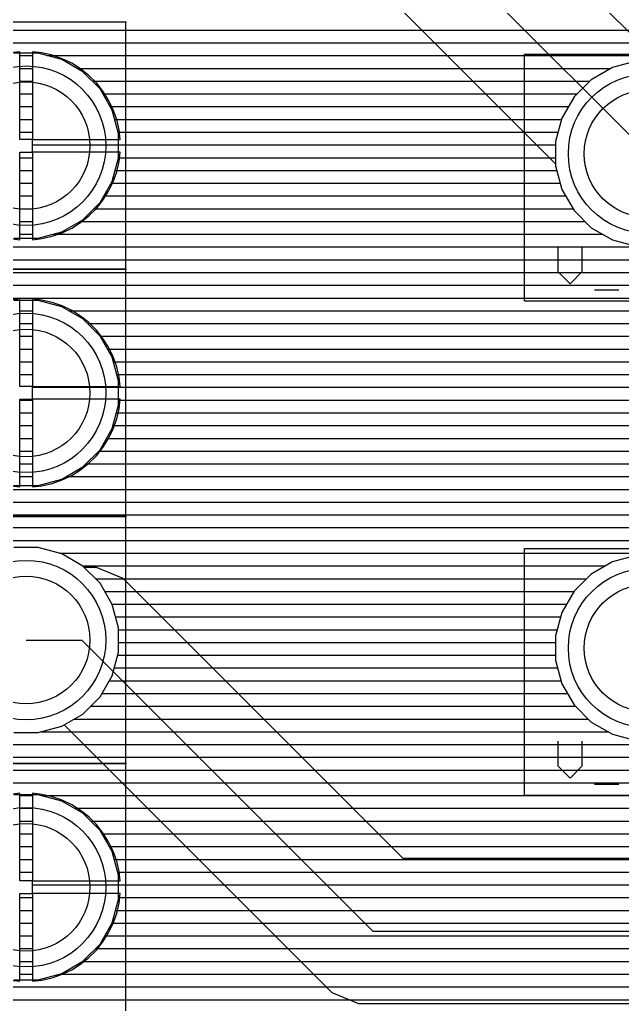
# Model space of a CAD drawing. Extents: x 0 to 5.05, y 0 to 8.75.
# Drawn here: x 0.937 to 1.693, y 0.855 to 2.093 of the extents above; entities that cross this region are included whole.
import ezdxf

# ---------------------------------------------------------------- set-up
doc = ezdxf.new("R2010")
doc.units = 0
for name, color, linetype in [('1', 22, 'CONTINUOUS'), ('16', 175, 'CONTINUOUS'), ('17', 82, 'CONTINUOUS'), ('21', 253, 'CONTINUOUS'), ('24', 7, 'CONTINUOUS'), ('44', 253, 'CONTINUOUS'), ('51', 253, 'CONTINUOUS'), ('52', 253, 'CONTINUOUS')]:
    doc.layers.add(name, color=color, linetype=linetype)

# ---------------------------------------------------------------- blocks, each defined once
blk = doc.blocks.new('ROUNDP')
blk.add_circle((0, 0), 0.5)

msp = doc.modelspace()

# ---------------------------------------------------------------- linework, layer by layer
at = {"layer": '1'}
for p, q in [((0.048, 2.08), (3.404, 2.08)), ((0.048, 2.064), (3.404, 2.064)), ((0.937, 2.052845), (0.925203, 2.051516)), ((0.937, 1.943), (0.937, 2.052845)), ((0.937, 2.048), (0.953, 2.048)), ((0.964797, 2.051516), (0.953, 2.052845)), ((0.953, 2.052845), (0.953, 1.943)), ((0.977718, 2.048567), (0.964797, 2.051516)), ((0.990228, 2.044189), (0.977718, 2.048567)), ((0.979338, 2.048), (3.404, 2.048)), ((1.002169, 2.038439), (0.990228, 2.044189)), ((0.937, 2.032), (0.953, 2.032)), ((1.013391, 2.031388), (1.002169, 2.038439)), ((1.012416, 2.032), (1.67833, 2.032)), ((1.023753, 2.023124), (1.013391, 2.031388)), ((1.680226, 2.033095), (1.653774, 2.017823)), ((1.709728, 2.041), (1.680226, 2.033095)), ((1.033124, 2.013753), (1.023753, 2.023124)), ((0.937, 2.016), (0.953, 2.016)), ((1.030877, 2.016), (1.651951, 2.016)), ((1.041388, 2.003391), (1.033124, 2.013753)), ((1.653774, 2.017823), (1.632177, 1.996226)), ((0.937, 2), (0.953, 2)), ((1.048439, 1.992169), (1.041388, 2.003391)), ((1.043518, 2), (1.635951, 2)), ((1.632177, 1.996226), (1.616905, 1.969774)), ((0.937, 1.984), (0.953, 1.984)), ((1.054189, 1.980228), (1.048439, 1.992169)), ((1.052373, 1.984), (1.625118, 1.984)), ((1.058567, 1.967718), (1.054189, 1.980228)), ((1.616905, 1.969774), (1.609, 1.940272)), ((0.937, 1.968), (0.953, 1.968)), ((1.058468, 1.968), (1.61643, 1.968)), ((1.061516, 1.954797), (1.058567, 1.967718)), ((0.937, 1.952), (0.953, 1.952)), ((1.062845, 1.943), (1.061516, 1.954797)), ((1.061831, 1.952), (1.612143, 1.952)), ((0.953, 1.943), (0.937, 1.943)), ((0.953, 1.927), (0.953, 1.943)), ((0.953, 1.943), (1.062845, 1.943)), ((0.953, 1.936), (1.609, 1.936)), ((1.609, 1.940272), (1.609, 1.909728)), ((0.937, 1.817155), (0.937, 1.926999)), ((0.937, 1.926999), (0.953, 1.926999)), ((0.937, 1.92), (0.953, 1.92)), ((1.062845, 1.927), (0.953, 1.927)), ((0.953, 1.926999), (0.953, 1.817155)), ((1.061516, 1.915203), (1.062845, 1.927)), ((1.062056, 1.92), (1.609, 1.92)), ((1.058567, 1.902282), (1.061516, 1.915203)), ((1.609, 1.909728), (1.616905, 1.880226)), ((0.937, 1.904), (0.953, 1.904)), ((1.054189, 1.889772), (1.058567, 1.902282)), ((1.058959, 1.904), (1.610535, 1.904)), ((0.937, 1.888), (0.953, 1.888)), ((1.048439, 1.877831), (1.054189, 1.889772)), ((1.053336, 1.888), (1.614822, 1.888)), ((0.937, 1.872), (0.953, 1.872)), ((1.041388, 1.866609), (1.048439, 1.877831)), ((1.044775, 1.872), (1.621654, 1.872)), ((1.616905, 1.880226), (1.632177, 1.853774)), ((1.033124, 1.856247), (1.041388, 1.866609)), ((0.937, 1.856), (0.953, 1.856)), ((1.013391, 1.838612), (1.023753, 1.846876)), ((1.023753, 1.846876), (1.033124, 1.856247)), ((1.032877, 1.856), (1.630892, 1.856)), ((1.632177, 1.853774), (1.653774, 1.832177)), ((0.937, 1.84), (0.953, 1.84)), ((1.002169, 1.831561), (1.013391, 1.838612)), ((1.015131, 1.84), (1.645951, 1.84)), ((0.937, 1.824), (0.953, 1.824)), ((0.964797, 1.818484), (0.977718, 1.821433)), ((0.977718, 1.821433), (0.990228, 1.82581)), ((0.985054, 1.824), (1.667937, 1.824)), ((0.990228, 1.82581), (1.002169, 1.831561)), ((1.653774, 1.832177), (1.680226, 1.816905)), ((0.925203, 1.818484), (0.937, 1.817155)), ((0.953, 1.817155), (0.964797, 1.818484)), ((1.680226, 1.816905), (1.709728, 1.809)), ((0.048, 1.808), (3.088367, 1.808)), ((0.048, 1.792), (3.079072, 1.792)), ((0.048, 1.776), (3.072582, 1.776)), ((0.048, 1.76), (3.06853, 1.76)), ((0.048, 1.744), (3.176999, 1.744)), ((0.960272, 1.741), (0.929728, 1.741)), ((0.989774, 1.733095), (0.960272, 1.741)), ((1.016226, 1.717823), (0.989774, 1.733095)), ((0.998599, 1.728), (3.067605, 1.728)), ((1.037823, 1.696226), (1.016226, 1.717823)), ((1.022049, 1.712), (3.070356, 1.712)), ((1.053095, 1.669774), (1.037823, 1.696226)), ((1.037953, 1.696), (3.075381, 1.696)), ((1.047191, 1.68), (3.08334, 1.68)), ((1.061, 1.640272), (1.053095, 1.669774)), ((1.054642, 1.664), (3.09468, 1.664)), ((1.058929, 1.648), (3.111107, 1.648)), ((1.061, 1.609728), (1.061, 1.640272)), ((1.061, 1.632), (3.137302, 1.632)), ((1.061, 1.616), (3.404, 1.616)), ((1.053095, 1.580226), (1.061, 1.609728)), ((1.058393, 1.6), (3.404, 1.6)), ((1.037823, 1.553774), (1.053095, 1.580226)), ((1.054106, 1.584), (3.404, 1.584)), ((1.046036, 1.568), (3.404, 1.568)), ((1.016226, 1.532177), (1.037823, 1.553774)), ((1.036049, 1.552), (3.404, 1.552)), ((1.020049, 1.536), (3.136598, 1.536)), ((0.989774, 1.516905), (1.016226, 1.532177)), ((0.960272, 1.509), (0.989774, 1.516905)), ((0.995135, 1.52), (3.110951, 1.52)), ((0.522693, 1.504), (3.094951, 1.504)), ((0.929728, 1.509), (0.960272, 1.509)), ((0.506693, 1.488), (3.084541, 1.488)), ((0.490693, 1.472), (3.076162, 1.472)), ((0.474693, 1.456), (3.071875, 1.456)), ((0.458693, 1.44), (3.069, 1.44)), ((0.960272, 1.431), (0.929728, 1.431)), ((0.989774, 1.423095), (0.960272, 1.431)), ((0.986396, 1.424), (3.069, 1.424)), ((1.016226, 1.407823), (0.989774, 1.423095)), ((1.680226, 1.413095), (1.653774, 1.397823)), ((1.709728, 1.421), (1.680226, 1.413095)), ((1.015919, 1.408), (1.671401, 1.408)), ((1.037823, 1.386226), (1.016226, 1.407823)), ((1.032049, 1.392), (1.647951, 1.392)), ((1.653774, 1.397823), (1.632177, 1.376226)), ((1.053095, 1.359774), (1.037823, 1.386226)), ((1.043727, 1.376), (1.632047, 1.376)), ((1.632177, 1.376226), (1.616905, 1.349774)), ((1.052964, 1.36), (1.622809, 1.36)), ((1.061, 1.330272), (1.053095, 1.359774)), ((1.057321, 1.344), (1.615358, 1.344)), ((1.616905, 1.349774), (1.609, 1.320272)), ((1.061, 1.299728), (1.061, 1.330272)), ((1.061, 1.328), (1.611071, 1.328)), ((1.609, 1.320272), (1.609, 1.289728)), ((1.061, 1.312), (1.609, 1.312)), ((1.053095, 1.270226), (1.061, 1.299728)), ((1.060001, 1.296), (1.609, 1.296)), ((1.609, 1.289728), (1.616905, 1.260226)), ((1.055714, 1.28), (1.611607, 1.28)), ((1.037823, 1.243774), (1.053095, 1.270226)), ((1.0495, 1.264), (1.615894, 1.264)), ((1.616905, 1.260226), (1.632177, 1.233774)), ((1.016226, 1.222177), (1.037823, 1.243774)), ((1.040263, 1.248), (1.623964, 1.248)), ((1.026049, 1.232), (1.633951, 1.232)), ((1.632177, 1.233774), (1.653774, 1.212177)), ((0.989774, 1.206905), (1.016226, 1.222177)), ((1.005527, 1.216), (1.649951, 1.216)), ((0.960272, 1.199), (0.989774, 1.206905)), ((1.653774, 1.212177), (1.680226, 1.196905)), ((0.929728, 1.199), (0.960272, 1.199)), ((0.964004, 1.2), (1.674865, 1.2)), ((1.680226, 1.196905), (1.709728, 1.189)), ((0.251, 1.184), (1.717307, 1.184)), ((0.251, 1.168), (1.733307, 1.168)), ((0.251, 1.152), (1.749307, 1.152)), ((0.251, 1.136), (1.765307, 1.136)), ((0.960272, 1.121), (0.929728, 1.121)), ((0.989774, 1.113095), (0.960272, 1.121)), ((0.964003, 1.12), (1.781307, 1.12)), ((1.016226, 1.097823), (0.989774, 1.113095)), ((1.005527, 1.104), (1.797307, 1.104)), ((1.037823, 1.076226), (1.016226, 1.097823)), ((1.026049, 1.088), (1.813307, 1.088)), ((1.053095, 1.049774), (1.037823, 1.076226)), ((1.040263, 1.072), (1.829307, 1.072)), ((1.0495, 1.056), (1.845307, 1.056)), ((1.061, 1.020272), (1.053095, 1.049774)), ((1.055714, 1.04), (1.861307, 1.04)), ((1.060001, 1.024), (1.877307, 1.024)), ((1.061, 0.989728), (1.061, 1.020272)), ((1.061, 1.008), (1.893307, 1.008)), ((1.061, 0.992), (1.909307, 0.992)), ((1.053095, 0.960226), (1.061, 0.989728)), ((1.057321, 0.976), (1.925307, 0.976)), ((1.037823, 0.933774), (1.053095, 0.960226)), ((1.052964, 0.96), (1.939, 0.96)), ((1.043727, 0.944), (1.939, 0.944)), ((1.016226, 0.912177), (1.037823, 0.933774)), ((1.032049, 0.928), (1.939, 0.928)), ((0.989774, 0.896905), (1.016226, 0.912177)), ((1.015919, 0.912), (1.939, 0.912)), ((0.960272, 0.889), (0.989774, 0.896905)), ((0.986396, 0.896), (1.939, 0.896)), ((0.568693, 0.88), (1.939, 0.88)), ((0.929728, 0.889), (0.960272, 0.889)), ((0.552693, 0.864), (1.939, 0.864))]:
    msp.add_line(p, q, dxfattribs=at)
at = {"layer": '16'}
for p, q in [((1.737693, 2.041), (1.456547, 2.322146)), ((1.405, 2.245), (1.725, 1.925)), ((1.367307, 2.154), (1.609, 1.912307)), ((0.048, 2.08), (1.441307, 2.08)), ((0.048, 2.064), (1.457307, 2.064)), ((0.960272, 2.051), (0.929728, 2.051)), ((0.989774, 2.043095), (0.960272, 2.051)), ((0.971468, 2.048), (1.473307, 2.048)), ((1.016226, 2.027823), (0.989774, 2.043095)), ((1.008991, 2.032), (1.489307, 2.032)), ((1.037823, 2.006226), (1.016226, 2.027823)), ((1.028049, 2.016), (1.505307, 2.016)), ((1.053095, 1.979774), (1.037823, 2.006226)), ((1.041417, 2), (1.521307, 2)), ((1.050655, 1.984), (1.537307, 1.984)), ((1.061, 1.950272), (1.053095, 1.979774)), ((1.05625, 1.968), (1.553307, 1.968)), ((1.060537, 1.952), (1.569307, 1.952)), ((1.061, 1.919728), (1.061, 1.950272)), ((1.061, 1.936), (1.585307, 1.936)), ((1.053095, 1.890226), (1.061, 1.919728)), ((1.061, 1.92), (1.601307, 1.92)), ((1.609, 1.912307), (1.609, 1.909728)), ((1.609, 1.909728), (1.616905, 1.880226)), ((1.056785, 1.904), (1.610535, 1.904)), ((1.037823, 1.863774), (1.053095, 1.890226)), ((1.05181, 1.888), (1.614822, 1.888)), ((1.042572, 1.872), (1.621654, 1.872)), ((1.616905, 1.880226), (1.632177, 1.853774)), ((1.016226, 1.842177), (1.037823, 1.863774)), ((1.030049, 1.856), (1.630892, 1.856)), ((1.632177, 1.853774), (1.653774, 1.832177)), ((0.989774, 1.826905), (1.016226, 1.842177)), ((1.012455, 1.84), (1.645951, 1.84)), ((0.960272, 1.819), (0.989774, 1.826905)), ((0.978932, 1.824), (1.667937, 1.824)), ((1.653774, 1.832177), (1.680226, 1.816905)), ((0.929728, 1.819), (0.960272, 1.819)), ((1.680226, 1.816905), (1.709728, 1.809)), ((0.048, 1.808), (2.329497, 1.808)), ((0.048, 1.792), (3.081077, 1.792)), ((0.048, 1.776), (3.074554, 1.776)), ((0.048, 1.76), (3.070267, 1.76)), ((0.048, 1.744), (3.069, 1.744)), ((0.937, 1.742845), (0.925203, 1.741516)), ((0.937, 1.633), (0.937, 1.742845)), ((0.964797, 1.741516), (0.953, 1.742845)), ((0.953, 1.742845), (0.953, 1.633)), ((0.977718, 1.738567), (0.964797, 1.741516)), ((0.990228, 1.734189), (0.977718, 1.738567)), ((1.002169, 1.728439), (0.990228, 1.734189)), ((0.937, 1.728), (0.953, 1.728)), ((1.013391, 1.721388), (1.002169, 1.728439)), ((1.002867, 1.728), (3.069, 1.728)), ((0.937, 1.712), (0.953, 1.712)), ((1.023753, 1.713124), (1.013391, 1.721388)), ((1.033124, 1.703753), (1.023753, 1.713124)), ((1.024877, 1.712), (3.07241, 1.712)), ((1.041388, 1.693391), (1.033124, 1.703753)), ((0.937, 1.696), (0.953, 1.696)), ((1.039307, 1.696), (3.076698, 1.696)), ((1.048439, 1.682169), (1.041388, 1.693391)), ((0.937, 1.68), (0.953, 1.68)), ((1.054189, 1.670228), (1.048439, 1.682169)), ((1.049483, 1.68), (3.085696, 1.68)), ((0.937, 1.664), (0.953, 1.664)), ((1.058567, 1.657718), (1.054189, 1.670228)), ((1.056369, 1.664), (3.096951, 1.664)), ((0.937, 1.648), (0.953, 1.648)), ((1.061516, 1.644797), (1.058567, 1.657718)), ((1.060785, 1.648), (3.112951, 1.648)), ((1.062845, 1.633), (1.061516, 1.644797)), ((0.953, 1.633), (0.937, 1.633)), ((0.953, 1.617), (0.953, 1.633)), ((0.953, 1.633), (1.062845, 1.633)), ((0.953, 1.632), (3.140061, 1.632)), ((0.937, 1.507155), (0.937, 1.616999)), ((0.937, 1.616999), (0.953, 1.616999)), ((0.937, 1.616), (0.953, 1.616)), ((1.062845, 1.617), (0.953, 1.617)), ((0.953, 1.616999), (0.953, 1.507155)), ((1.061516, 1.605203), (1.062845, 1.617)), ((1.062732, 1.616), (4.334, 1.616)), ((0.937, 1.6), (0.953, 1.6)), ((1.058567, 1.592282), (1.061516, 1.605203)), ((1.060328, 1.6), (4.334, 1.6)), ((1.054189, 1.579772), (1.058567, 1.592282)), ((0.937, 1.584), (0.953, 1.584)), ((1.048439, 1.567831), (1.054189, 1.579772)), ((1.055669, 1.584), (4.334, 1.584)), ((0.937, 1.568), (0.953, 1.568)), ((1.041388, 1.556609), (1.048439, 1.567831)), ((1.04852, 1.568), (4.334, 1.568)), ((0.937, 1.552), (0.953, 1.552)), ((1.033124, 1.546247), (1.041388, 1.556609)), ((1.037712, 1.552), (4.334, 1.552)), ((0.937, 1.536), (0.953, 1.536)), ((1.013391, 1.528612), (1.023753, 1.536876)), ((1.022655, 1.536), (3.133149, 1.536)), ((1.023753, 1.536876), (1.033124, 1.546247)), ((1.002169, 1.521561), (1.013391, 1.528612)), ((0.937, 1.52), (0.953, 1.52)), ((0.964797, 1.508484), (0.977718, 1.511433)), ((0.977718, 1.511433), (0.990228, 1.51581)), ((0.990228, 1.51581), (1.002169, 1.521561)), ((0.998927, 1.52), (3.108599, 1.52)), ((0.048, 1.504), (3.093086, 1.504)), ((0.925203, 1.508484), (0.937, 1.507155)), ((0.953, 1.507155), (0.964797, 1.508484)), ((0.048, 1.488), (3.082083, 1.488)), ((0.048, 1.472), (3.074681, 1.472)), ((0.048, 1.456), (3.0699, 1.456)), ((0.048, 1.44), (3.06738, 1.44)), ((0.960272, 1.431), (0.929728, 1.431)), ((0.989774, 1.423095), (0.960272, 1.431)), ((0.986396, 1.424), (3.176999, 1.424)), ((1.016226, 1.407823), (0.989774, 1.423095)), ((1.680226, 1.413095), (1.653774, 1.397823)), ((1.709728, 1.421), (1.680226, 1.413095)), ((1.015919, 1.408), (1.671401, 1.408)), ((1.018049, 1.406), (1.016226, 1.407823)), ((1.033101, 1.406), (1.018049, 1.406)), ((1.066547, 1.392146), (1.033101, 1.406)), ((1.417693, 1.041), (1.066547, 1.392146)), ((1.066693, 1.392), (1.647951, 1.392)), ((1.653774, 1.397823), (1.632177, 1.376226)), ((1.082693, 1.376), (1.632047, 1.376)), ((1.632177, 1.376226), (1.616905, 1.349774)), ((1.098693, 1.36), (1.622809, 1.36)), ((1.114693, 1.344), (1.615358, 1.344)), ((1.616905, 1.349774), (1.609, 1.320272)), ((1.130693, 1.328), (1.611071, 1.328)), ((0.945, 1.315), (1.015, 1.315)), ((1.015, 1.315), (1.38, 0.95)), ((1.609, 1.320272), (1.609, 1.289728)), ((1.146693, 1.312), (1.609, 1.312)), ((1.162693, 1.296), (1.609, 1.296)), ((1.609, 1.289728), (1.616905, 1.260226)), ((1.178693, 1.28), (1.611607, 1.28)), ((1.194693, 1.264), (1.615894, 1.264)), ((1.616905, 1.260226), (1.632177, 1.233774)), ((1.210693, 1.248), (1.623964, 1.248)), ((1.226693, 1.232), (1.633951, 1.232)), ((1.632177, 1.233774), (1.653774, 1.212177)), ((1.242693, 1.216), (1.649951, 1.216)), ((0.960272, 1.199), (0.989774, 1.206905)), ((0.989774, 1.206905), (0.992708, 1.208599)), ((0.992708, 1.208599), (1.302854, 0.898453)), ((1.653774, 1.212177), (1.680226, 1.196905)), ((0.929728, 1.199), (0.960272, 1.199)), ((0.964004, 1.2), (1.001307, 1.2)), ((1.258693, 1.2), (1.674865, 1.2)), ((1.680226, 1.196905), (1.709728, 1.189)), ((0.048, 1.184), (1.017307, 1.184)), ((1.274693, 1.184), (2.885, 1.184)), ((0.048, 1.168), (1.033307, 1.168)), ((1.290693, 1.168), (2.859307, 1.168)), ((0.048, 1.152), (1.049307, 1.152)), ((1.306693, 1.152), (2.843307, 1.152)), ((0.048, 1.136), (1.065307, 1.136)), ((1.322693, 1.136), (2.827307, 1.136)), ((0.937, 1.122845), (0.925203, 1.121516)), ((0.937, 1.013), (0.937, 1.122845)), ((0.937, 1.12), (0.953, 1.12)), ((0.964797, 1.121516), (0.953, 1.122845)), ((0.953, 1.122845), (0.953, 1.013)), ((0.977718, 1.118567), (0.964797, 1.121516)), ((0.971439, 1.12), (1.081307, 1.12)), ((0.990228, 1.114189), (0.977718, 1.118567)), ((1.338693, 1.12), (2.811307, 1.12)), ((0.937, 1.104), (0.953, 1.104)), ((1.002169, 1.108439), (0.990228, 1.114189)), ((1.013391, 1.101388), (1.002169, 1.108439)), ((1.009233, 1.104), (1.097307, 1.104)), ((1.354693, 1.104), (2.795307, 1.104)), ((1.023753, 1.093124), (1.013391, 1.101388)), ((1.033124, 1.083753), (1.023753, 1.093124)), ((0.937, 1.088), (0.953, 1.088)), ((1.028877, 1.088), (1.113307, 1.088)), ((1.041388, 1.073391), (1.033124, 1.083753)), ((1.370693, 1.088), (2.779307, 1.088)), ((0.937, 1.072), (0.953, 1.072)), ((1.048439, 1.062169), (1.041388, 1.073391)), ((1.042262, 1.072), (1.129307, 1.072)), ((1.386693, 1.072), (2.763307, 1.072)), ((0.937, 1.056), (0.953, 1.056)), ((1.054189, 1.050228), (1.048439, 1.062169)), ((1.05141, 1.056), (1.145307, 1.056)), ((1.402693, 1.056), (2.747307, 1.056)), ((1.058567, 1.037718), (1.054189, 1.050228)), ((2.732307, 1.041), (1.417693, 1.041)), ((0.937, 1.04), (0.953, 1.04)), ((1.057768, 1.04), (1.161307, 1.04)), ((1.061516, 1.024797), (1.058567, 1.037718)), ((0.937, 1.024), (0.953, 1.024)), ((1.062845, 1.013), (1.061516, 1.024797)), ((1.061606, 1.024), (1.177307, 1.024)), ((0.953, 1.013), (0.937, 1.013)), ((0.953, 0.997), (0.953, 1.013)), ((0.953, 1.013), (1.062845, 1.013)), ((0.953, 1.008), (1.193307, 1.008)), ((0.937, 0.887155), (0.937, 0.996999)), ((0.937, 0.996999), (0.953, 0.996999)), ((0.937, 0.992), (0.953, 0.992)), ((1.062845, 0.997), (0.953, 0.997)), ((0.953, 0.996999), (0.953, 0.887155)), ((1.061516, 0.985203), (1.062845, 0.997)), ((1.062282, 0.992), (1.209307, 0.992)), ((1.058567, 0.972282), (1.061516, 0.985203)), ((0.937, 0.976), (0.953, 0.976)), ((1.054189, 0.959772), (1.058567, 0.972282)), ((1.059415, 0.976), (1.225307, 0.976)), ((0.937, 0.96), (0.953, 0.96)), ((1.048439, 0.947831), (1.054189, 0.959772)), ((1.054269, 0.96), (1.241307, 0.96)), ((0.937, 0.944), (0.953, 0.944)), ((1.041388, 0.936609), (1.048439, 0.947831)), ((1.046032, 0.944), (1.257307, 0.944)), ((1.38, 0.95), (2.77, 0.95)), ((1.033124, 0.926247), (1.041388, 0.936609)), ((0.937, 0.928), (0.953, 0.928)), ((1.013391, 0.908612), (1.023753, 0.916876)), ((1.023753, 0.916876), (1.033124, 0.926247)), ((1.034522, 0.928), (1.273307, 0.928)), ((0.937, 0.912), (0.953, 0.912)), ((1.002169, 0.901561), (1.013391, 0.908612)), ((1.017639, 0.912), (1.289307, 0.912)), ((0.937, 0.896), (0.953, 0.896)), ((0.977718, 0.891433), (0.990228, 0.89581)), ((0.990228, 0.89581), (1.002169, 0.901561)), ((0.990621, 0.896), (1.305307, 0.896)), ((1.302854, 0.898453), (1.328453, 0.872854)), ((0.048, 0.88), (1.321307, 0.88)), ((0.925203, 0.888484), (0.937, 0.887155)), ((0.953, 0.887155), (0.964797, 0.888484)), ((0.964797, 0.888484), (0.977718, 0.891433)), ((1.328453, 0.872854), (1.361899, 0.859)), ((0.048, 0.864), (1.349828, 0.864)), ((1.361899, 0.859), (2.788101, 0.859))]:
    msp.add_line(p, q, dxfattribs=at)
at = {"layer": '21'}
for p, q in [((1.611803, 1.808039), (1.611803, 1.777346)), ((1.642496, 1.777346), (1.642496, 1.808039)), ((1.611803, 1.777346), (1.62715, 1.762)), ((1.62715, 1.762), (1.642496, 1.777346)), ((1.657843, 1.754327), (1.688535, 1.754327)), ((1.611803, 1.188039), (1.611803, 1.157346)), ((1.642496, 1.157346), (1.642496, 1.188039)), ((1.611803, 1.157346), (1.62715, 1.142)), ((1.62715, 1.142), (1.642496, 1.157346)), ((1.657843, 1.134327), (1.688535, 1.134327))]:
    msp.add_line(p, q, dxfattribs=at)
at = {"layer": '24'}
for p in [(1.07, 2.09), (1.07, 1.78), (1.07, 1.47), (1.07, 1.16)]:
    msp.add_point(p, dxfattribs=at)
at = {"layer": '44'}
for centre in [(0.945, 1.935), (1.725, 1.925), (0.945, 1.625), (0.945, 1.315), (1.725, 1.305), (0.945, 1.005)]:
    msp.add_circle(centre, 0.08, dxfattribs=at)
at = {"layer": '51'}
for p, q in [((1.57, 1.74), (1.57, 2.05)), ((1.57, 2.05), (1.88, 2.05)), ((1.88, 1.74), (1.57, 1.74)), ((1.57, 1.12), (1.57, 1.43)), ((1.57, 1.43), (1.88, 1.43)), ((1.88, 1.12), (1.57, 1.12))]:
    msp.add_line(p, q, dxfattribs=at)
at = {"layer": '52'}
for p, q in [((1.07, 2.09), (0.76, 2.09)), ((1.07, 1.78), (1.07, 2.09)), ((1.07, 1.78), (0.76, 1.78)), ((0.76, 1.78), (1.07, 1.78)), ((1.07, 1.47), (1.07, 1.78)), ((0.76, 1.47), (1.07, 1.47)), ((1.07, 1.47), (0.76, 1.47)), ((1.07, 1.16), (1.07, 1.47)), ((1.07, 1.16), (0.76, 1.16)), ((0.76, 1.16), (1.07, 1.16)), ((1.07, 0.85), (1.07, 1.16))]:
    msp.add_line(p, q, dxfattribs=at)

# ---------------------------------------------------------------- block references
at = {"layer": '17', "xscale": 0.2, "yscale": 0.2}
for p, rotation in [((0.945, 1.935), 270), ((0.945, 1.935), 270), ((1.725, 1.925), 180), ((1.725, 1.925), 180), ((0.945, 1.625), 270), ((0.945, 1.625), 270), ((0.945, 1.315), 270), ((0.945, 1.315), 270), ((1.725, 1.305), 180), ((1.725, 1.305), 180), ((0.945, 1.005), 270), ((0.945, 1.005), 270)]:
    msp.add_blockref('ROUNDP', p, dxfattribs=dict(at, rotation=rotation))

doc.saveas('drawing.dxf')
